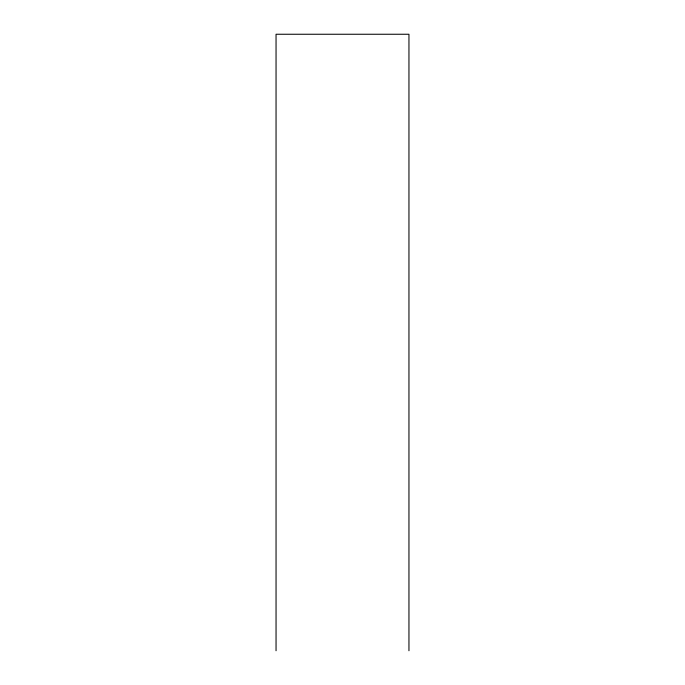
<?xml version="1.0" encoding="UTF-8"?>
<svg xmlns="http://www.w3.org/2000/svg" width="685" height="685" viewBox="0 0 685 685"><rect width="100%" height="100%" fill="white"/><g stroke="black" fill="none" stroke-linecap="round" stroke-linejoin="round"><path stroke-width="1.03" d="M408.954 650.75L408.954 34.25L276.046 34.25L276.046 650.75"/></g></svg>
